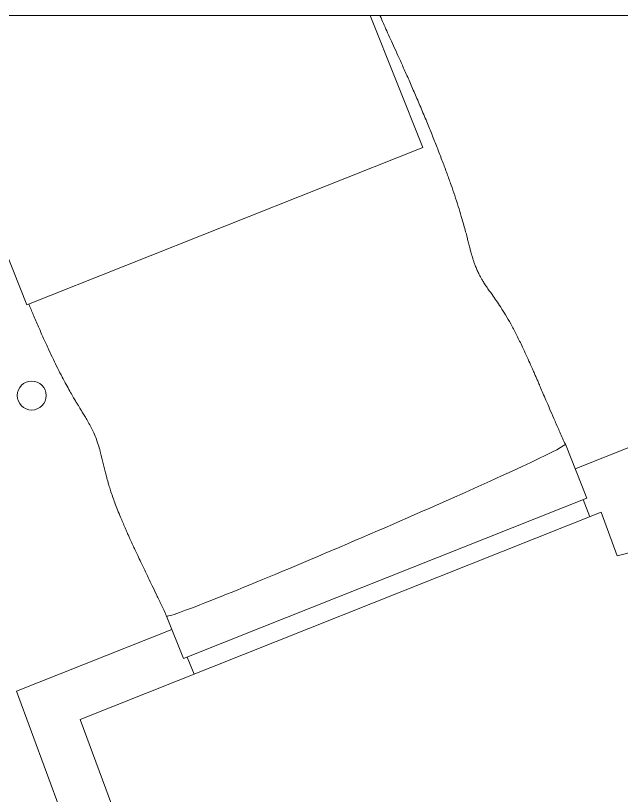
# Model space of a CAD drawing. Header units: millimetres. Extents: x 5343 to 29633, y -275 to 12336.
# Drawn here: x 17010 to 17471, y 4247 to 4840 of the extents above; entities that cross this region are included whole.
import ezdxf

# ---------------------------------------------------------------- set-up
doc = ezdxf.new("R2010")
doc.units = ezdxf.units.MM

msp = doc.modelspace()

# ---------------------------------------------------------------- linework, layer by layer
at = {"linetype": 'Continuous', "lineweight": 15}
for p, q in [((16574.53, 4839.95), (17574.53, 4839.95)), ((16574.53, 4839.95), (17574.53, 4839.95)), ((16931.21, 4839.95), (17018.83, 4619.9)), ((17319.85, 4739.75), (17279.95, 4839.95)), ((17319.85, 4739.75), (17018.83, 4619.9)), ((17444.57, 4473), (17428.28, 4513.92)), ((17435.74, 4495.18), (17477.75, 4511.9)), ((17197.68, 4374.71), (17444.57, 4473)), ((17447.01, 4458.76), (17441.78, 4471.89)), ((17455.55, 4462.16), (17059.52, 4304.49)), ((17467.71, 4429.07), (17455.55, 4462.16)), ((17480.54, 4432.37), (17467.71, 4429.07)), ((17125.13, 4383.21), (17137.98, 4350.94)), ((17011.08, 4326.11), (17129.15, 4373.11)), ((17137.98, 4350.94), (17197.68, 4374.71)), ((17140.76, 4352.05), (17145.99, 4338.92)), ((17088.13, 4116.46), (17011.08, 4326.11)), ((17059.52, 4304.49), (17118.99, 4142.65))]:
    msp.add_line(p, q, dxfattribs=at)
msp.add_circle((17022.53, 4550.95), 11, dxfattribs=at)
for start_param, end_param in [(0.707786, 3.143085), (-0.000681, 0.707786)]:
    msp.add_ellipse((17276.7, 4448.57), major_axis=(-151.58, -65.36), ratio=0.024136, start_param=start_param, end_param=end_param, dxfattribs=at)
for points, knots in [([(17428.28, 4513.93), (17426.89, 4516.94), (17424.23, 4522.76), (17420.53, 4531.22), (17417.21, 4538.89), (17414.34, 4545.6), (17411.9, 4551.29), (17409.91, 4555.94), (17408.3, 4559.68), (17406.96, 4562.77), (17405.74, 4565.57), (17404.49, 4568.44), (17402.77, 4572.33), (17400.57, 4577.28), (17397.88, 4583.19), (17394.68, 4590.03), (17391.03, 4597.49), (17386.98, 4605.23), (17383.03, 4612.03), (17379.31, 4617.9), (17375.86, 4623.02), (17372.92, 4627.22), (17370.46, 4630.74), (17368.39, 4633.75), (17366.51, 4636.6), (17364.95, 4639.14), (17363.64, 4641.43), (17362.33, 4643.91), (17361, 4646.75), (17359.8, 4649.68), (17358.84, 4652.33), (17357.99, 4654.91), (17357.12, 4657.78), (17356.25, 4660.89), (17355.49, 4663.76), (17354.9, 4666.05), (17354.28, 4668.49), (17353.49, 4671.59), (17352.4, 4675.78), (17350.96, 4681.06), (17349.12, 4687.5), (17346.81, 4695.06), (17344.22, 4703.02), (17341.37, 4711.33), (17338.29, 4719.91), (17334.87, 4729.06), (17331.21, 4738.57), (17327.4, 4748.18), (17323.29, 4758.29), (17318.95, 4768.72), (17314.44, 4779.31), (17310.07, 4789.35), (17305.92, 4798.73), (17302.06, 4807.29), (17298.53, 4815), (17295.36, 4821.89), (17292.52, 4828.12), (17289.96, 4833.92), (17288.28, 4837.81), (17287.48, 4839.82), (17287.43, 4839.95)], [0, 0, 0, 0, 0.027853, 0.053764, 0.077239, 0.09794, 0.115006, 0.129219, 0.140538, 0.149145, 0.157442, 0.166178, 0.17533, 0.193098, 0.211564, 0.229743, 0.256364, 0.281085, 0.303013, 0.322365, 0.339431, 0.355012, 0.365224, 0.37559, 0.385676, 0.39388, 0.400515, 0.408119, 0.4176, 0.426955, 0.434704, 0.441308, 0.449758, 0.459803, 0.468374, 0.474652, 0.479676, 0.489427, 0.501863, 0.51726, 0.537071, 0.5591, 0.583839, 0.607114, 0.632763, 0.660546, 0.689627, 0.719076, 0.748439, 0.782366, 0.814991, 0.845822, 0.874488, 0.900888, 0.924478, 0.945555, 0.964524, 0.981932, 0.998743, 1, 1, 1, 1]), ([(17020.37, 4620.51), (17021.48, 4617.81), (17023.86, 4612.07), (17027.6, 4603.37), (17031.5, 4594.57), (17035.29, 4586.26), (17038.88, 4578.66), (17042.32, 4571.64), (17045.58, 4565.25), (17048.67, 4559.44), (17051.42, 4554.48), (17053.76, 4550.4), (17055.67, 4547.16), (17057.05, 4544.89), (17057.99, 4543.34), (17058.76, 4542.07), (17059.77, 4540.43), (17061.18, 4538.13), (17062.97, 4535.18), (17065.05, 4531.66), (17067.21, 4527.79), (17069.35, 4523.51), (17071.34, 4518.87), (17073.1, 4513.84), (17074.53, 4508.86), (17075.69, 4504.31), (17076.69, 4500.18), (17077.66, 4496.16), (17078.61, 4492.32), (17079.52, 4488.85), (17080.38, 4485.72), (17081.33, 4482.45), (17082.51, 4478.6), (17084.02, 4474.1), (17085.81, 4469.15), (17087.85, 4463.89), (17089.89, 4458.91), (17091.81, 4454.37), (17093.48, 4450.51), (17095.01, 4447.04), (17096.34, 4444.08), (17097.44, 4441.64), (17098.31, 4439.73), (17099.12, 4437.97), (17100.09, 4435.87), (17101.46, 4432.91), (17103.33, 4428.93), (17105.71, 4423.91), (17108.38, 4418.33), (17111.28, 4412.3), (17114.33, 4405.97), (17117.69, 4398.95), (17121.36, 4391.27), (17123.84, 4385.97), (17125.13, 4383.21)], [0, 0, 0, 0, 0.033671, 0.071734, 0.109164, 0.144482, 0.17665, 0.205502, 0.23393, 0.259167, 0.281772, 0.300798, 0.316064, 0.32756, 0.332731, 0.337274, 0.344505, 0.354826, 0.368208, 0.384266, 0.402048, 0.419549, 0.439144, 0.460406, 0.481371, 0.498341, 0.514239, 0.530005, 0.545681, 0.559645, 0.571084, 0.582867, 0.598649, 0.617219, 0.63734, 0.658911, 0.681857, 0.698947, 0.71542, 0.72997, 0.74244, 0.752709, 0.760687, 0.766543, 0.774798, 0.7873, 0.804143, 0.82542, 0.851211, 0.875131, 0.901985, 0.931763, 0.964443, 1, 1, 1, 1])]:
    msp.add_open_spline(points, degree=3, knots=knots, dxfattribs=at)

doc.saveas('drawing.dxf')
